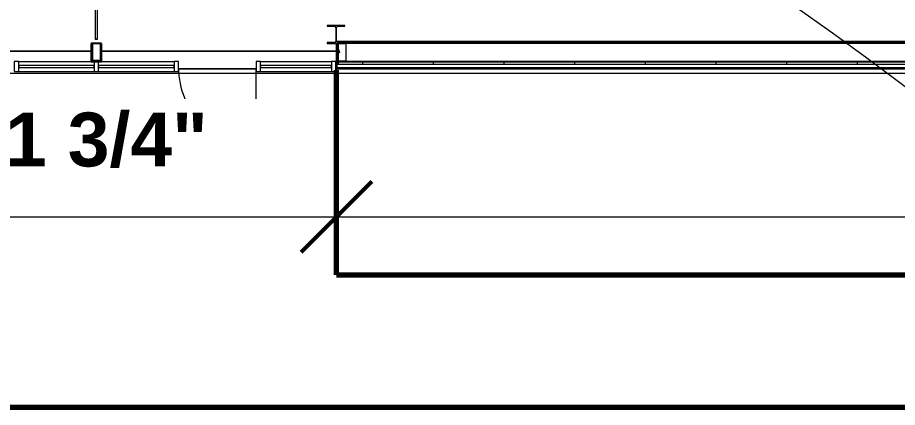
# Model space of a CAD drawing. Header units: inches. Extents: x 20001 to 27263, y -26025 to -18997.
# Drawn here: x 24099.6 to 24498.1, y -22952.1 to -22775.6 of the extents above; entities that cross this region are included whole.
import ezdxf

# ---------------------------------------------------------------- set-up
doc = ezdxf.new("R2010")
doc.units = ezdxf.units.IN
doc.header["$MEASUREMENT"] = 0
for name, color, linetype, lineweight in [('A-ANNO-DIMS', 211, 'Continuous', 9), ('A-ANNO-DIMS-256', 211, 'Continuous', 9), ('A-DOOR', 31, 'Continuous', 13), ('A-FLOR', 192, 'Continuous', 13), ('A-GLAZ-CURT', 52, 'Continuous', 13), ('A-GLAZ-CWMG', 51, 'Continuous', 13), ('A-SITE-ROAD', 130, 'Continuous', 70), ('A-SITE-SWLK', 140, 'Continuous', 70), ('A-WALL', 113, 'Continuous', 13), ('A-WALL-PATT', 111, 'Continuous', 25), ('C-TOPO', 7, 'Continuous', 13), ('Conc', 7, 'Continuous', 70), ('G-ANNO-TEXT', 231, 'Continuous', 9), ('I-WALL', 2, 'Continuous', 13), ('L-SITE-WALL', 31, 'Continuous', 13), ('S-BEAM', 12, 'Continuous', 13), ('S-COLS', 52, 'Continuous', 13)]:
    doc.layers.add(name, color=color, linetype=linetype, lineweight=lineweight)
doc.styles.add('Arial_B', font='arialbd.ttf', dxfattribs={"height": 24.354149})
doc.dimstyles.new('OD_Dimension_1', dxfattribs={"dimscale": 12, "dimtxt": 24, "dimasz": 2.666667, "dimexe": 2, "dimexo": 1.333333, "dimgap": 1.333333, "dimtad": 1, "dimdec": 3, "dimrnd": 0.125, "dimzin": 1, "dimdsep": 46, "dimlunit": 4, "dimtxsty": 'Arial_B', "dimblk1": 'OBLIQUE', "dimblk2": 'OBLIQUE', "dimsah": 1, "dimcen": 0.09, "dimdle": 2, "dimazin": 0, "dimtfac": 1, "dimtdec": 4, "dimtix": 1, "dimtmove": 0, "dimatfit": 3, "dimfxl": 1, "dimtvp": 1, "dimtfill": 1, "dimfrac": 2, "dimtolj": 1, "dimtzin": 0, "dimlwd": 13, "dimlwe": 13, "dimarcsym": 2})

# ---------------------------------------------------------------- blocks, each defined once
blk = doc.blocks.new('Struct_Xcel_Sports Complex_rvt-1-Site Plan - Phase 1')
at = {"layer": 'A-FLOR', "color": 7}
for p, q in [((24132.95, -22790.8), (23954.27, -22790.8)), ((24244.02, -22790.8), (24137.7, -22790.8))]:
    blk.add_line(p, q, dxfattribs=at)
at = {"layer": 'L-SITE-WALL', "color": 7}
for p, q in [((23954.27, -22790.8), (24132.95, -22790.8)), ((24137.7, -22790.8), (24244.02, -22790.8)), ((24207.7, -22798.8), (24172.52, -22798.8)), ((25074.08, -22798.8), (24243.77, -22798.8))]:
    blk.add_line(p, q, dxfattribs=at)
blk = doc.blocks.new('W-Wide Flange-Column - B2_E-V4-Site Plan - Phase 1')
at = {"layer": 'S-COLS', "lineweight": 15}
for p, q in [((4, 4.13), (-4, 4.13)), ((-4, 4.13), (-4, 3.69)), ((4, 3.69), (4, 4.13)), ((-4, 3.69), (-0.84, 3.69)), ((-0.14, 3), (-0.14, -3)), ((0.14, -3), (0.14, 3)), ((0.84, 3.69), (4, 3.69)), ((-0.84, -3.69), (-4, -3.69)), ((-4, -3.69), (-4, -4.12)), ((4, -3.69), (0.84, -3.69)), ((4, -4.12), (4, -3.69)), ((-4, -4.12), (4, -4.12))]:
    blk.add_line(p, q, dxfattribs=at)
for centre, start, end in [((-0.84, 3), 0, 90), ((0.84, 3), 90, 180), ((-0.84, -3), 270, 0), ((0.84, -3), 180, 270)]:
    blk.add_arc(centre, 0.691, start, end, dxfattribs=at)
blk = doc.blocks.new('System Panel - INSULATED LOW-E GLAZING _SEE ELEVATIONS FOR U-FACTOR_ SHGC_ _ LT_-1307209-Site Plan - Phase 1')
at = {"layer": 'A-GLAZ-CURT', "lineweight": 9}
for p, q in [((16.03125, -0.25), (-16.03125, -0.25)), ((-16.03125, -0.25), (-16.03125, -1.25)), ((-16.03125, -1.25), (16.03125, -1.25)), ((16.03125, -1.25), (16.03125, -0.25))]:
    blk.add_line(p, q, dxfattribs=at)
at = {"layer": 'A-GLAZ-CURT'}
for p, q in [((-16.03125, -1.25), (-16.03125, -0.25)), ((16.03125, -0.25), (-16.03125, -0.25)), ((-16.03125, -1.25), (16.03125, -1.25)), ((16.03125, -0.25), (16.03125, -1.25))]:
    blk.add_line(p, q, dxfattribs=at)
blk = doc.blocks.new('Door_Single_Storefront - one-1371399-Site Plan - Phase 1')
at = {"layer": 'A-DOOR'}
blk.add_line((-17.59375, 35.1875), (-17.59375, 0), dxfattribs=at)
blk.add_arc((-17.59375, 0), 35.1875, 360, 90, dxfattribs=at)
blk = doc.blocks.new('System Panel - INSULATED LOW-E GLAZING _SEE ELEVATIONS FOR U-FACTOR_ SHGC_ _ LT_-827433-Site Plan - Phase 1')
at = {"layer": 'A-GLAZ-CURT', "lineweight": 9}
for p, q in [((17.09375, -0.25), (-17.09375, -0.25)), ((-17.09375, -0.25), (-17.09375, -1.25)), ((-17.09375, -1.25), (17.09375, -1.25)), ((17.09375, -1.25), (17.09375, -0.25))]:
    blk.add_line(p, q, dxfattribs=at)
at = {"layer": 'A-GLAZ-CURT'}
for p, q in [((-17.09375, -1.25), (-17.09375, -0.25)), ((17.09375, -0.25), (-17.09375, -0.25)), ((-17.09375, -1.25), (17.09375, -1.25)), ((17.09375, -0.25), (17.09375, -1.25))]:
    blk.add_line(p, q, dxfattribs=at)
blk = doc.blocks.new('Rectangular Mullion - Exterior 2_ x 4_5_-1307206-Site Plan - Phase 1')
at = {"layer": 'A-GLAZ-CWMG'}
for p, q in [((24209.7, -22795.43), (24241.77, -22795.43)), ((24209.7, -22799.93), (24241.77, -22799.93))]:
    blk.add_line(p, q, dxfattribs=at)
blk = doc.blocks.new('Rectangular Mullion - Exterior 2_ x 4_5_-1146644-Site Plan - Phase 1')
at = {"layer": 'A-GLAZ-CWMG'}
for p, q in [((24137.7, -22795.43), (24170.52, -22795.43)), ((24136.33, -22799.93), (24170.52, -22799.93))]:
    blk.add_line(p, q, dxfattribs=at)
blk = doc.blocks.new('Rectangular Mullion - Exterior 2_ x 4_5_-769200-Site Plan - Phase 1')
at = {"layer": 'A-GLAZ-CWMG'}
for p, q in [((24100.14, -22795.43), (24132.95, -22795.43)), ((24100.14, -22799.93), (24134.33, -22799.93))]:
    blk.add_line(p, q, dxfattribs=at)
blk = doc.blocks.new('Rectangular Mullion - Exterior 2_ x 4_5_-1142342-Site Plan - Phase 1')
at = {"layer": 'A-GLAZ-CWMG'}
for p, q in [((0, 3), (-2, 3)), ((-2, 3), (-2, -1.5)), ((0, -1.5), (0, 3)), ((-2, -1.5), (0, -1.5))]:
    blk.add_line(p, q, dxfattribs=at)
blk = doc.blocks.new('Rectangular Mullion - Exterior 2_ x 4_5_-1115231-Site Plan - Phase 1')
at = {"layer": 'A-GLAZ-CWMG'}
for p, q in [((-1, 3), (1, 3)), ((-1, -1.5), (-1, 3)), ((1, 3), (1, -1.5)), ((1, -1.5), (-1, -1.5))]:
    blk.add_line(p, q, dxfattribs=at)
blk = doc.blocks.new('Girt_C - 8_D-1405500-Site Plan - Phase 1')
at = {"layer": 'S-BEAM'}
for p, q in [((25976.39, -22787.3), (24248.39, -22787.3)), ((24248.39, -22787.49), (24248.39, -22787.3)), ((24248.39, -22795.12), (24248.39, -22787.49)), ((24248.39, -22795.3), (24248.39, -22795.12)), ((24248.39, -22795.3), (25976.39, -22795.3))]:
    blk.add_line(p, q, dxfattribs=at)
blk = doc.blocks.new('System Panel - INSULATED LOW-E GLAZING _SEE ELEVATIONS FOR U-FACTOR_ SHGC_ _ LT_-V76-Site Plan - Phase 1')
at = {"layer": 'A-GLAZ-CURT', "lineweight": 9}
for p, q in [((16.53125, -0.25), (-16.53125, -0.25)), ((-16.53125, -0.25), (-16.53125, -1.25)), ((-16.53125, -1.25), (16.53125, -1.25)), ((16.53125, -1.25), (16.53125, -0.25))]:
    blk.add_line(p, q, dxfattribs=at)
at = {"layer": 'A-GLAZ-CURT'}
for p, q in [((-16.53125, -1.25), (-16.53125, -0.25)), ((16.53125, -0.25), (-16.53125, -0.25)), ((-16.53125, -1.25), (16.53125, -1.25)), ((16.53125, -0.25), (16.53125, -1.25))]:
    blk.add_line(p, q, dxfattribs=at)
blk = doc.blocks.new('DIMBLOCK72-Site Plan - Phase 1')
at = {"layer": 'A-ANNO-DIMS-256', "lineweight": 50}
for p, q in [((23954.27, -22865.77), (23970.27, -22849.77)), ((24244.02, -22865.77), (24260.02, -22849.77)), ((23954.27, -22865.77), (23938.27, -22881.77)), ((24244.02, -22865.77), (24228.02, -22881.77))]:
    blk.add_line(p, q, dxfattribs=at)
at = {"layer": 'A-ANNO-DIMS-256', "lineweight": 13}
for p, q in [((23954.27, -22859.15), (23954.27, -22889.77)), ((23954.27, -22865.77), (23954.27, -22859.15)), ((24244.02, -22859.15), (24244.02, -22889.77)), ((24244.02, -22865.77), (24244.02, -22859.15)), ((23954.27, -22865.77), (24244.02, -22865.77))]:
    blk.add_line(p, q, dxfattribs=at)
at = {"layer": 'A-ANNO-DIMS-256', "color": 0, "lineweight": 13, "insert": (24017.81, -22818.56), "char_height": 24.3541, "width": 195.2, "attachment_point": 1, "line_spacing_factor": 0.938532, "style": 'Arial_B', "bg_fill": 3, "box_fill_scale": 1.25, "bg_fill_color": 0, "bg_fill_transparency": 0}
blk.add_mtext('24\' - 1 3/4"', dxfattribs=at)
blk = doc.blocks.new('_Oblique')
at = {"color": 0, "linetype": 'ByBlock', "lineweight": -2}
blk.add_line((-0.5, -0.5), (0.5, 0.5), dxfattribs=at)
blk = doc.blocks.new('DIMBLOCK73-Site Plan - Phase 1')
at = {"layer": 'A-ANNO-DIMS-256', "lineweight": 13}
for p, q in [((25981.02, -22820.43), (25981.02, -22889.77)), ((25981.02, -22865.77), (25981.02, -22820.43)), ((24244.02, -22859.15), (24244.02, -22889.77)), ((24244.02, -22865.77), (24244.02, -22859.15)), ((24244.02, -22865.77), (25981.02, -22865.77))]:
    blk.add_line(p, q, dxfattribs=at)
at = {"layer": 'A-ANNO-DIMS-256', "lineweight": 50}
for p, q in [((24244.02, -22865.77), (24260.02, -22849.77)), ((25981.02, -22865.77), (25997.02, -22849.77)), ((24244.02, -22865.77), (24228.02, -22881.77)), ((25981.02, -22865.77), (25965.02, -22881.77))]:
    blk.add_line(p, q, dxfattribs=at)
at = {"layer": 'A-ANNO-DIMS-256', "color": 0, "lineweight": 13, "insert": (25049.47, -22818.56), "char_height": 24.354, "width": 151.3143, "attachment_point": 1, "line_spacing_factor": 0.938532, "style": 'Arial_B', "bg_fill": 3, "box_fill_scale": 1.25, "bg_fill_color": 0, "bg_fill_transparency": 0}
blk.add_mtext('144\' - 9"', dxfattribs=at)

msp = doc.modelspace()

# ---------------------------------------------------------------- hatches: boundary and pattern name
at = {"layer": 'A-WALL-PATT', "lineweight": 9}
h = msp.add_hatch(dxfattribs=at)
h.set_pattern_fill('FP_10', color=256, style=0, pattern_type=2)
h.set_pattern_definition([(161.57, (1.28, 1.28), (-10.24040374, -0.00056827), [0, -72.858, 8.09, 0]), (18.43, (-1.28, 1.28), (-10.24040374, 0.00056827), [0, -72.858, 8.09, 0]), (108.43, (1.28, 1.28), (5.1184649, -25.6019259), [24.282, -56.666]), (71.57, (-1.28, 1.28), (5.1184649, 25.6019259), [24.282, -56.666])])
h.paths.add_polyline_path([(24244.7652, -22795.3028), (24248.3902, -22795.1934), (24248.3902, -22787.3028), (24244.7652, -22787.4122), (24244.7652, -22795.2777)], flags=0)
h = msp.add_hatch(dxfattribs=at)
h.set_pattern_fill('FP_12', color=256, style=0, pattern_type=2)
h.set_pattern_definition([(0, (0, 0), (40.96, 10.24), [3.379, -27.341, 3.379, -27.341, -163.84]), (0, (0, 0), (40.96, 10.24), [-61.44, 3.379, -58.061, 3.379, -27.341, -71.68]), (0, (0, 0), (40.96, 10.24), [-153.6, 3.379, -17.101, 3.379, -47.821]), (120, (15.36, 5.12), (-29.3481, 30.3524005), [3.379, -27.341, 3.379, -27.341, -163.84]), (120, (15.36, 5.12), (-29.3481, 30.3524005), [-61.44, 3.379, -58.061, 3.379, -27.341, -71.68]), (120, (15.36, 5.12), (-29.3481, 30.3524005), [-153.6, 3.379, -17.101, 3.379, -47.821]), (240, (20.48, 25.6), (-11.6119, -40.5924005), [3.379, -27.341, 3.379, -27.341, -163.84]), (240, (20.48, 25.6), (-11.6119, -40.5924005), [-61.44, 3.379, -58.061, 3.379, -27.341, -71.68]), (240, (20.48, 25.6), (-11.6119, -40.5924005), [-153.6, 3.379, -17.101, 3.379, -47.821])])
h.paths.add_polyline_path([(24248.3902, -22795.8028), (25073.3277, -22795.8028), (25073.3277, -22795.3028), (24244.7652, -22795.3028), (24244.7652, -22795.8028)], flags=0)
h = msp.add_hatch(dxfattribs=at)
h.set_pattern_fill('FP_13', color=256, style=0, pattern_type=2)
h.set_pattern_definition([(0, (0, 0), (0, 32), []), (90, (0, 0), (-32, 2e-15), [])])
h.paths.add_polyline_path([(24244.7652, -22796.8028), (25073.3277, -22796.8028), (25073.3277, -22795.8028), (24244.7652, -22795.8028)], flags=0)

# ---------------------------------------------------------------- linework, layer by layer
at = {"layer": 'A-SITE-ROAD'}
msp.add_line((26158.8934, -22952.0675), (23703.9031, -22952.0675), dxfattribs=at)
at = {"layer": 'A-SITE-SWLK'}
msp.add_line((24244.0152, -22892.0675), (25981.0152, -22892.0675), dxfattribs=at)
at = {"layer": 'A-WALL', "lineweight": 25}
for p, q in [((24533.0904, -22786.5528), (24244.1901, -22786.5528)), ((24244.0152, -22787.3028), (24244.0152, -22798.6153)), ((24244.0152, -22798.6153), (25074.0777, -22798.6153))]:
    msp.add_line(p, q, dxfattribs=at)
at = {"layer": 'A-WALL', "lineweight": 9}
for p, q in [((24133.5777, -22787.3028), (24133.5777, -22794.8028)), ((24137.0777, -22787.3028), (24137.0777, -22794.8028)), ((24244.7652, -22787.3028), (24244.7652, -22796.8028)), ((24248.3902, -22787.3028), (24247.8902, -22787.3028)), ((24133.5777, -22794.8028), (24137.0777, -22794.8028)), ((25074.0777, -22796.8028), (24244.0152, -22796.8028)), ((25074.0777, -22798.3028), (24244.0152, -22798.3028)), ((24248.3902, -22795.3028), (24244.7652, -22795.3028)), ((25073.3277, -22795.8028), (24244.7652, -22795.8028))]:
    msp.add_line(p, q, dxfattribs=at)
at = {"layer": 'C-TOPO'}
for p, q in [((24172.5152, -22798.8032), (24207.7027, -22798.8032)), ((24207.7027, -22798.8032), (24172.5152, -22798.8032)), ((24243.7652, -22798.8032), (24244.0151, -22798.8032)), ((24244.0151, -22798.8032), (24243.7652, -22798.8032)), ((24244.0151, -22798.8032), (24244.0151, -22892.0669)), ((24244.0151, -22892.0669), (24244.0151, -22798.8032)), ((24244.0151, -22892.0669), (25981.0166, -22892.0669)), ((25981.0166, -22892.0669), (24244.0151, -22892.0669)), ((26219.4938, -22952.0669), (23703.9038, -22952.0669)), ((26219.4938, -22952.0669), (23703.9038, -22952.0669))]:
    msp.add_line(p, q, dxfattribs=at)
at = {"layer": 'Conc'}
msp.add_line((24244.0152, -22892.0675), (24244.0152, -22799.4278), dxfattribs=at)
at = {"layer": 'G-ANNO-TEXT', "color": 137}
msp.add_arc((23602.1269, -23994.4113), 1489.7393, 46.0960253, 90, dxfattribs=at)
at = {"layer": 'I-WALL', "lineweight": 25}
for p, q in [((24137.7027, -22787.3028), (24132.9527, -22787.3028)), ((24132.9527, -22787.3028), (24132.9527, -22795.4278)), ((24137.7027, -22795.4278), (24137.7027, -22787.3028)), ((24132.9527, -22795.4278), (24137.7027, -22795.4278))]:
    msp.add_line(p, q, dxfattribs=at)
at = {"layer": 'L-SITE-WALL'}
for p, q in [((25232.8238, -22800.8028), (22652.3872, -22800.8028)), ((24172.5152, -22798.8028), (24207.7027, -22798.8028)), ((24243.7652, -22798.8028), (25074.0777, -22798.8028))]:
    msp.add_line(p, q, dxfattribs=at)

# ---------------------------------------------------------------- block references
at = {"lineweight": 5}
msp.add_blockref('Struct_Xcel_Sports Complex_rvt-1-Site Plan - Phase 1', (0, 0), dxfattribs=at)
at = {"layer": 'A-DOOR', "rotation": 180}
msp.add_blockref('Door_Single_Storefront - one-1371399-Site Plan - Phase 1', (24190.109, -22798.4278), dxfattribs=at)
at = {"layer": 'A-GLAZ-CURT'}
for name, p, rotation in [('System Panel - INSULATED LOW-E GLAZING _SEE ELEVATIONS FOR U-FACTOR_ SHGC_ _ LT_-V76-Site Plan - Phase 1', (24134.5777, -22768.7716), 90), ('System Panel - INSULATED LOW-E GLAZING _SEE ELEVATIONS FOR U-FACTOR_ SHGC_ _ LT_-827433-Site Plan - Phase 1', (24117.234, -22798.4278), 180), ('System Panel - INSULATED LOW-E GLAZING _SEE ELEVATIONS FOR U-FACTOR_ SHGC_ _ LT_-827433-Site Plan - Phase 1', (24153.4215, -22798.4278), 180), ('System Panel - INSULATED LOW-E GLAZING _SEE ELEVATIONS FOR U-FACTOR_ SHGC_ _ LT_-1307209-Site Plan - Phase 1', (24225.734, -22798.4278), 180)]:
    msp.add_blockref(name, p, dxfattribs=dict(at, rotation=rotation))
at = {"layer": 'A-GLAZ-CWMG', "extrusion": (0, 0, -1)}
for p in [(-24099.1402, -22798.4278), (-24135.3277, -22798.4278), (-24171.5152, -22798.4278), (-24208.7027, -22798.4278)]:
    msp.add_blockref('Rectangular Mullion - Exterior 2_ x 4_5_-1115231-Site Plan - Phase 1', p, dxfattribs=at)
at = {"layer": 'A-GLAZ-CWMG'}
for name, p in [('Rectangular Mullion - Exterior 2_ x 4_5_-769200-Site Plan - Phase 1', (0, 0)), ('Rectangular Mullion - Exterior 2_ x 4_5_-1146644-Site Plan - Phase 1', (0, 0)), ('Rectangular Mullion - Exterior 2_ x 4_5_-1307206-Site Plan - Phase 1', (0, 0)), ('Rectangular Mullion - Exterior 2_ x 4_5_-1142342-Site Plan - Phase 1', (24243.7652, -22798.4278))]:
    msp.add_blockref(name, p, dxfattribs=at)
at = {"layer": 'S-BEAM'}
msp.add_blockref('Girt_C - 8_D-1405500-Site Plan - Phase 1', (0, 0), dxfattribs=at)
at = {"layer": 'S-COLS', "rotation": 180}
msp.add_blockref('W-Wide Flange-Column - B2_E-V4-Site Plan - Phase 1', (24243.8902, -22783.1778), dxfattribs=at)

# ---------------------------------------------------------------- next in the draw order: dimensions: what is measured, and where the dimension line sits
at = {"layer": 'A-ANNO-DIMS', "lineweight": 13}
dim = msp.add_linear_dim(base=(24244.0152, -22865.7747), p1=(23954.2652, -22843.1473), p2=(24244.0152, -22843.1473), dimstyle='OD_Dimension_1', override={"dimpost": '<>', "dimfxl": 289.75}, dxfattribs=at)
dim.commit()
dim.dimension.update_dxf_attribs({"geometry": 'DIMBLOCK72-Site Plan - Phase 1', "text_midpoint": (24099.1402, -22837.1823)})

# ---------------------------------------------------------------- next in the draw order: dimensions: what is measured, and where the dimension line sits
dim = msp.add_linear_dim(base=(25981.0152, -22865.7747), p1=(24244.0152, -22843.1473), p2=(25981.0152, -22804.4278), dimstyle='OD_Dimension_1', override={"dimpost": '<>', "dimfxl": 1737.431495}, dxfattribs=at)
dim.commit()
dim.dimension.update_dxf_attribs({"geometry": 'DIMBLOCK73-Site Plan - Phase 1', "text_midpoint": (25112.5152, -22837.3319)})

doc.saveas('drawing.dxf')
